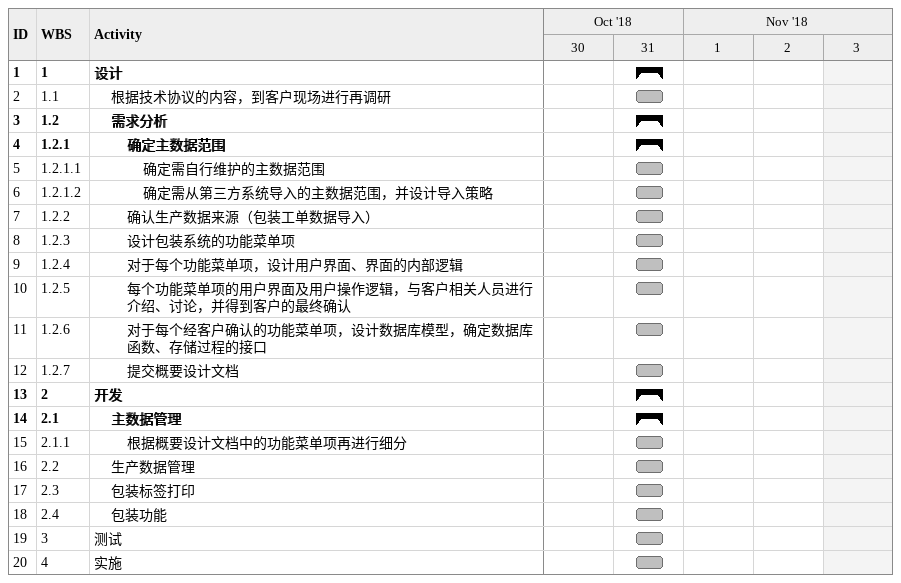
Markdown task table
| ID | WBS | Task | Start | Finish |
|---|---|---|---|---|
| 1 | 1 | **设计** | 2018-10-31 | 2018-10-31 |
| 2 | 1.1 | 根据技术协议的内容，到客户现场进行再调研 | 2018-10-31 | 2018-10-31 |
| 3 | 1.2 | **需求分析** | 2018-10-31 | 2018-10-31 |
| 4 | 1.2.1 | **确定主数据范围** | 2018-10-31 | 2018-10-31 |
| 5 | 1.2.1.1 | 确定需自行维护的主数据范围 | 2018-10-31 | 2018-10-31 |
| 6 | 1.2.1.2 | 确定需从第三方系统导入的主数据范围，并设计导入策略 | 2018-10-31 | 2018-10-31 |
| 7 | 1.2.2 | 确认生产数据来源（包装工单数据导入） | 2018-10-31 | 2018-10-31 |
| 8 | 1.2.3 | 设计包装系统的功能菜单项 | 2018-10-31 | 2018-10-31 |
| 9 | 1.2.4 | 对于每个功能菜单项，设计用户界面、界面的内部逻辑 | 2018-10-31 | 2018-10-31 |
| 10 | 1.2.5 | 每个功能菜单项的用户界面及用户操作逻辑，与客户相关人员进行介绍、讨论，并得到客户的最终确认 | 2018-10-31 | 2018-10-31 |
| 11 | 1.2.6 | 对于每个经客户确认的功能菜单项，设计数据库模型，确定数据库函数、存储过程的接口 | 2018-10-31 | 2018-10-31 |
| 12 | 1.2.7 | 提交概要设计文档 | 2018-10-31 | 2018-10-31 |
| 13 | 2 | **开发** | 2018-10-31 | 2018-10-31 |
| 14 | 2.1 | **主数据管理** | 2018-10-31 | 2018-10-31 |
| 15 | 2.1.1 | 根据概要设计文档中的功能菜单项再进行细分 | 2018-10-31 | 2018-10-31 |
| 16 | 2.2 | 生产数据管理 | 2018-10-31 | 2018-10-31 |
| 17 | 2.3 | 包装标签打印 | 2018-10-31 | 2018-10-31 |
| 18 | 2.4 | 包装功能 | 2018-10-31 | 2018-10-31 |
| 19 | 3 | 测试 | 2018-10-31 | 2018-10-31 |
| 20 | 4 | 实施 | 2018-10-31 | 2018-10-31 |
